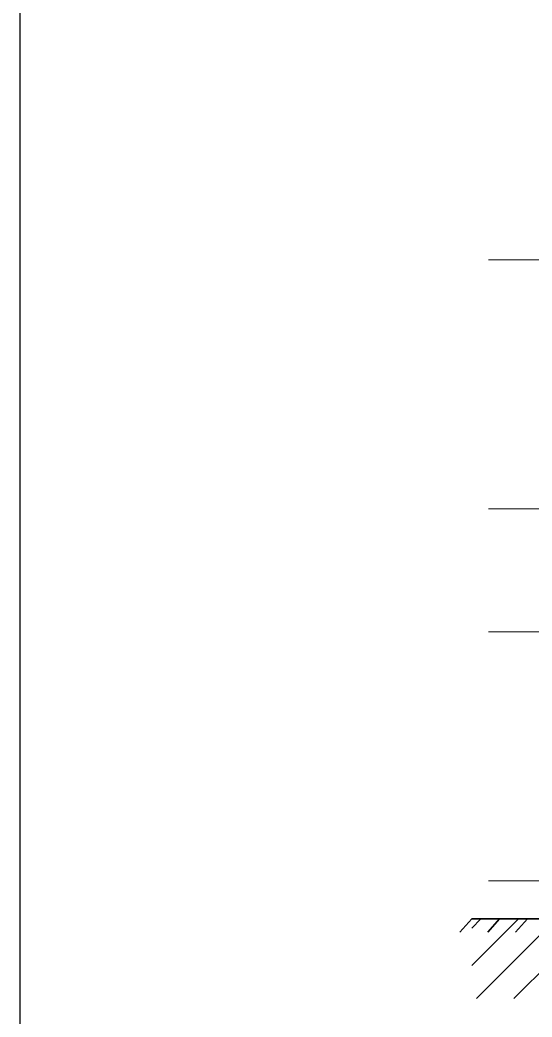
# Model space of a CAD drawing. Header units: metres. Extents: x -8 to 108, y -29 to 108.
# Drawn here: x -8 to -0.29, y -1.93 to 13.09 of the extents above; entities that cross this region are included whole.
import ezdxf

# ---------------------------------------------------------------- set-up
doc = ezdxf.new("R2010")
doc.units = ezdxf.units.M
for name, color, linetype, lineweight in [('eje', 7, 'CONTINUOUS', 13), ('marco-fino', 7, 'CONTINUOUS', 25), ('terreno', 7, 'CONTINUOUS', 35)]:
    doc.layers.add(name, color=color, linetype=linetype, lineweight=lineweight)

msp = doc.modelspace()

# ---------------------------------------------------------------- linework, layer by layer
at = {"layer": 'eje'}
for p, q in [((-0.95, 9.475), (24.95, 9.475)), ((-0.95, 9.475), (24.95, 9.475)), ((-0.95, 5.725), (24.95, 5.725)), ((-0.95, 5.725), (24.95, 5.725)), ((-0.95, 3.875), (24.95, 3.875)), ((-0.95, 3.875), (24.95, 3.875)), ((-0.95, 0.125), (24.95, 0.125)), ((-0.95, 0.125), (24.95, 0.125))]:
    msp.add_line(p, q, dxfattribs=at)
at = {"layer": 'marco-fino'}
msp.add_lwpolyline([(-8, -8), (108, -8), (108, 108), (-8, 108)], close=True, dxfattribs=at)
at = {"layer": 'terreno'}
for p, q in [((-1.2, -0.45), (-1.38, -0.65)), ((-1.2, -0.45), (-1.38, -0.65)), ((-1.2, -0.45), (0, -0.45)), ((-1.2, -1.153), (-0.497, -0.45)), ((-1.2, -0.587), (-1.063, -0.45)), ((-1.2, -0.45), (0, -0.45)), ((-1.2, -1.153), (-0.497, -0.45)), ((-1.2, -0.587), (-1.063, -0.45)), ((-0.78, -0.45), (-0.96, -0.65)), ((-0.78, -0.45), (-0.96, -0.65)), ((-0.36, -0.45), (-0.54, -0.65)), ((-0.36, -0.45), (-0.54, -0.65)), ((-1.131, -1.65), (0, -0.519)), ((-1.131, -1.65), (0, -0.519)), ((-0.566, -1.65), (0, -1.084)), ((-0.566, -1.65), (0, -1.084))]:
    msp.add_line(p, q, dxfattribs=at)

doc.saveas('drawing.dxf')
